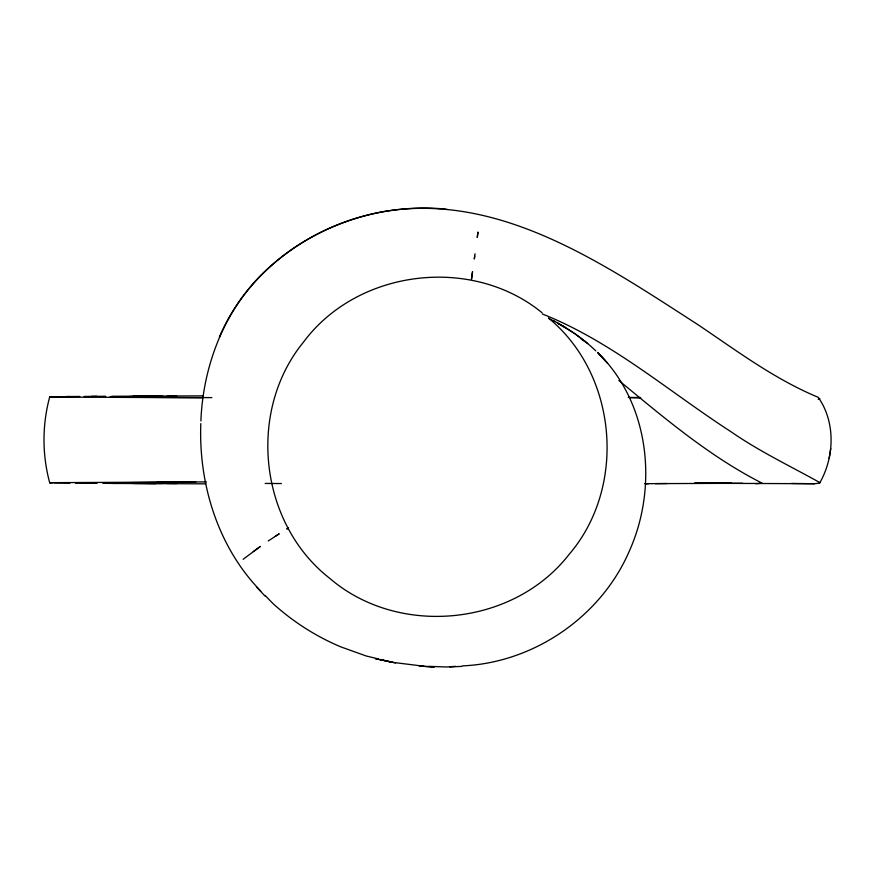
<?xml version="1.0" encoding="UTF-8"?>
<svg xmlns="http://www.w3.org/2000/svg" width="875" height="875" viewBox="0 0 875 875"><rect width="100%" height="100%" fill="white"/><g stroke="black" fill="none" stroke-linecap="round" stroke-linejoin="round"><path stroke-width="1.31" d="M200.812 423.598C198.527 484.061 217.973 547.269 260.783 591.073M200.889 420.984C203.131 363.366 226.166 305.342 269.959 266.733C315.995 225.411 379.105 204.072 440.77 208.688M707.35 483.284L814.45 483.722L819.634 483.12C834.564 457.144 835.691 422.177 818.256 397.327C774.747 379.302 736.816 350.831 697.998 324.702C604.712 264.731 500.205 191.877 383.316 211.619A233.494 233.494 0 0 0 334.042 226.198C283.883 247.275 240.669 286.694 219.33 337.203M475.027 253.772L474.305 259.033L474.698 256.156M471.45 279.453L472.544 271.655L471.483 279.223M829.161 458.281L830.758 448.58M69.967 396.561L49.711 396.911C42.098 424.944 42.098 454.759 49.711 482.792L69.967 483.131M819.634 483.12L819.766 482.541C790.147 466.025 759.227 451.303 731.216 431.878C668.948 391.65 611.888 341.523 542.336 313.983M243.141 559.289L260.28 546.492L253.323 551.589M268.242 540.991L279.234 533.783L275.352 536.288M818.202 399.317L819.897 398.759M49.711 482.792L50.761 482.716M455.678 666.345L446.316 666.98L428.663 666.334M462.372 665.897C533.772 662.856 601.038 616.711 629.344 551.053C658.35 486.423 649.589 402.97 597.538 352.406L607.523 363.212M449.706 666.958L461.748 666.389M111.573 396.802L116.845 396.67M53.977 482.639L206.489 481.906M129.872 396.506L142.527 396.397M96.983 396.364L84.087 396.452M167.125 396.222L176.772 396.167M644.645 483.678L742.514 483.284M655.386 483.613L666.936 483.525M111.781 396.277L140.427 396.134A382.659 0.842 -0.1 0 1 159.852 396.047L203.186 395.872M167.223 482.234L110.731 482.825L116.845 483.033M645.794 483.809L648.342 483.798M202.617 397.775L53.977 397.064M205.778 483.842L159.852 483.645A382.659 0.842 0.1 0 1 140.427 483.569L111.781 483.416M814.45 483.722L791.634 483.448M167.125 483.47L176.772 483.536M84.087 483.252L96.983 483.328M142.527 483.306L129.872 483.197M628.25 397.403L640.216 397.523M630.722 397.764L640.784 397.863M755.858 483.733L762.092 483.164C709.559 456.509 664.125 417.802 618.833 380.472M395.566 662.933L375.419 658.678L392.339 662.32L423.227 666.137M50.761 396.987L49.82 396.933M422.406 666.291L434.295 667.002L419.158 665.984M442.072 208.753L447.223 209.475M377.967 658.831L366.209 655.987L340.911 646.909A238.503 238.503 0 0 1 272.934 603.509L265.453 595.853M380.581 659.466L392.339 662.32M548.505 318.369C565.906 326.572 581.875 337.673 595.853 350.886M553.252 320.666L554.63 321.355M580.934 338.844L585.55 341.775M565.469 327.502L557.539 323.105L573.825 332.992M574.919 333.725L587.727 343.525M542.073 312.769C471.887 255.227 357.492 269.172 303.428 342.202C246.914 411.261 259.186 523.261 329.602 578.233C398.355 637.481 513.056 626.325 568.892 554.663C627.091 487.014 617.553 374.741 548.527 318.062M599.32 354.484L605.391 360.795M256.441 586.917L264.917 595.941M118.048 483.416A382.944 0.952 0.1 0 1 102.802 483.328M90.781 483.252A386.881 1.05 0.1 0 1 75.469 483.142M91.481 396.364A382.944 0.995 -0.1 0 1 105.766 396.277M66.544 396.561A386.881 1.072 -0.1 0 1 79.789 396.452M50.181 482.716A383.305 0.973 0 0 1 52.675 482.639M55.519 397.053A383.305 0.963 0 0 1 51.603 396.987M155.739 483.656A326.823 0.864 0.1 0 1 133.066 483.481M133.066 396.211A326.823 0.864 -0.1 0 1 153.388 396.058M162.422 483.481A326.036 1.028 0.1 0 1 138.666 483.306M138.666 396.397A326.036 1.028 -0.1 0 1 162.422 396.222M159.797 396.55A325.544 1.017 0 0 1 143.894 396.473M281.4 483.547A325.544 0.591 0.3 0 1 265.158 483.438M211.903 397.611A325.708 1.017 0 0 1 110.895 396.802M157.741 482.202A325.806 1.356 0 0 1 195.748 482.016M694.739 482.792A325.642 3.325 -1.1 0 1 731.183 482.727M477.958 232.236L477.28 237.3L477.958 232.236M287.47 528.566L286.792 528.992L288.488 527.92L287.47 528.566"/></g></svg>
